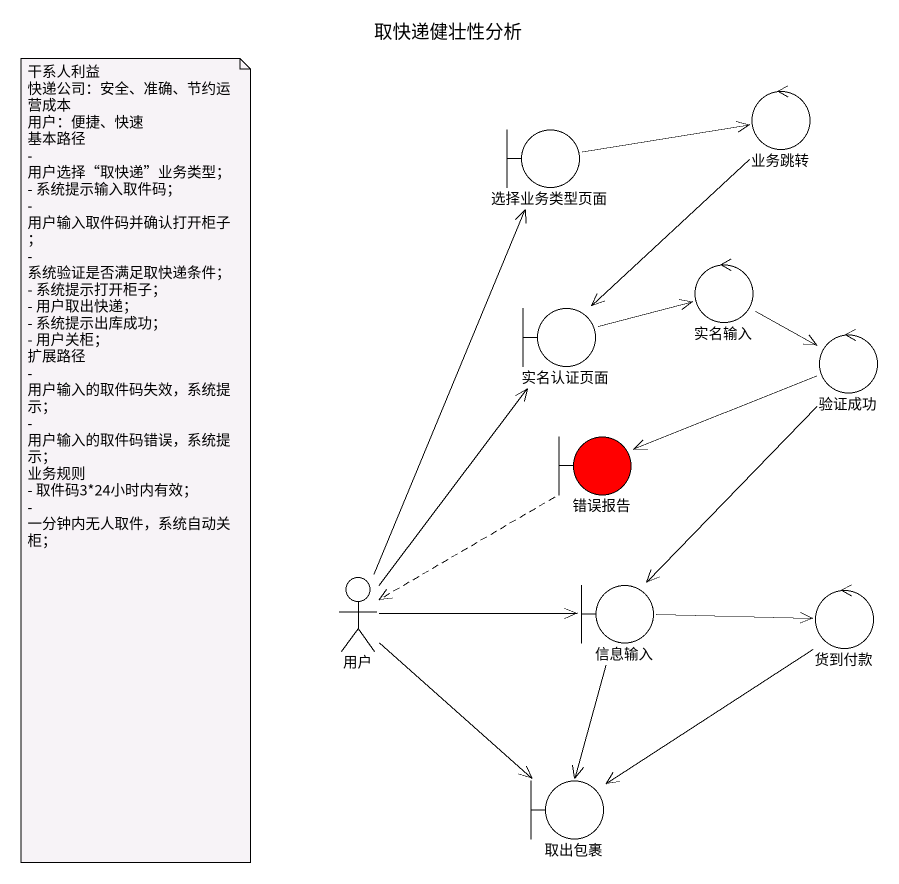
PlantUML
@startuml
title 取快递健壮性分析
boundary 选择业务类型页面
control 业务跳转
boundary 实名认证页面
control 实名输入
control 验证成功
boundary 错误报告 #FF0000
actor 用户
boundary 信息输入
control 货到付款
boundary 取出包裹
选择业务类型页面 -right-> 业务跳转
业务跳转 --> 实名认证页面
实名认证页面 -right-> 实名输入
实名输入 -right-> 验证成功
验证成功 -left-> 错误报告
验证成功 --> 信息输入
错误报告 ..> 用户
用户 -up-> 选择业务类型页面
用户 -up-> 实名认证页面
用户 -right-> 信息输入
用户 --> 取出包裹
信息输入 -right-> 货到付款
信息输入 --> 取出包裹
货到付款 --> 取出包裹
note as N1
  干系人利益
  快递公司：安全、准确、节约运营成本
  用户：便捷、快速
  基本路径
  - 用户选择“取快递”业务类型；
  - 系统提示输入取件码；
  - 用户输入取件码并确认打开柜子；
  - 系统验证是否满足取快递条件；
  - 系统提示打开柜子；
  - 用户取出快递；
  - 系统提示出库成功；
  - 用户关柜；
  扩展路径
  - 用户输入的取件码失效，系统提示；
  - 用户输入的取件码错误，系统提示；
  业务规则
  - 取件码3*24小时内有效；
  - 一分钟内无人取件，系统自动关柜；
end note
@enduml
